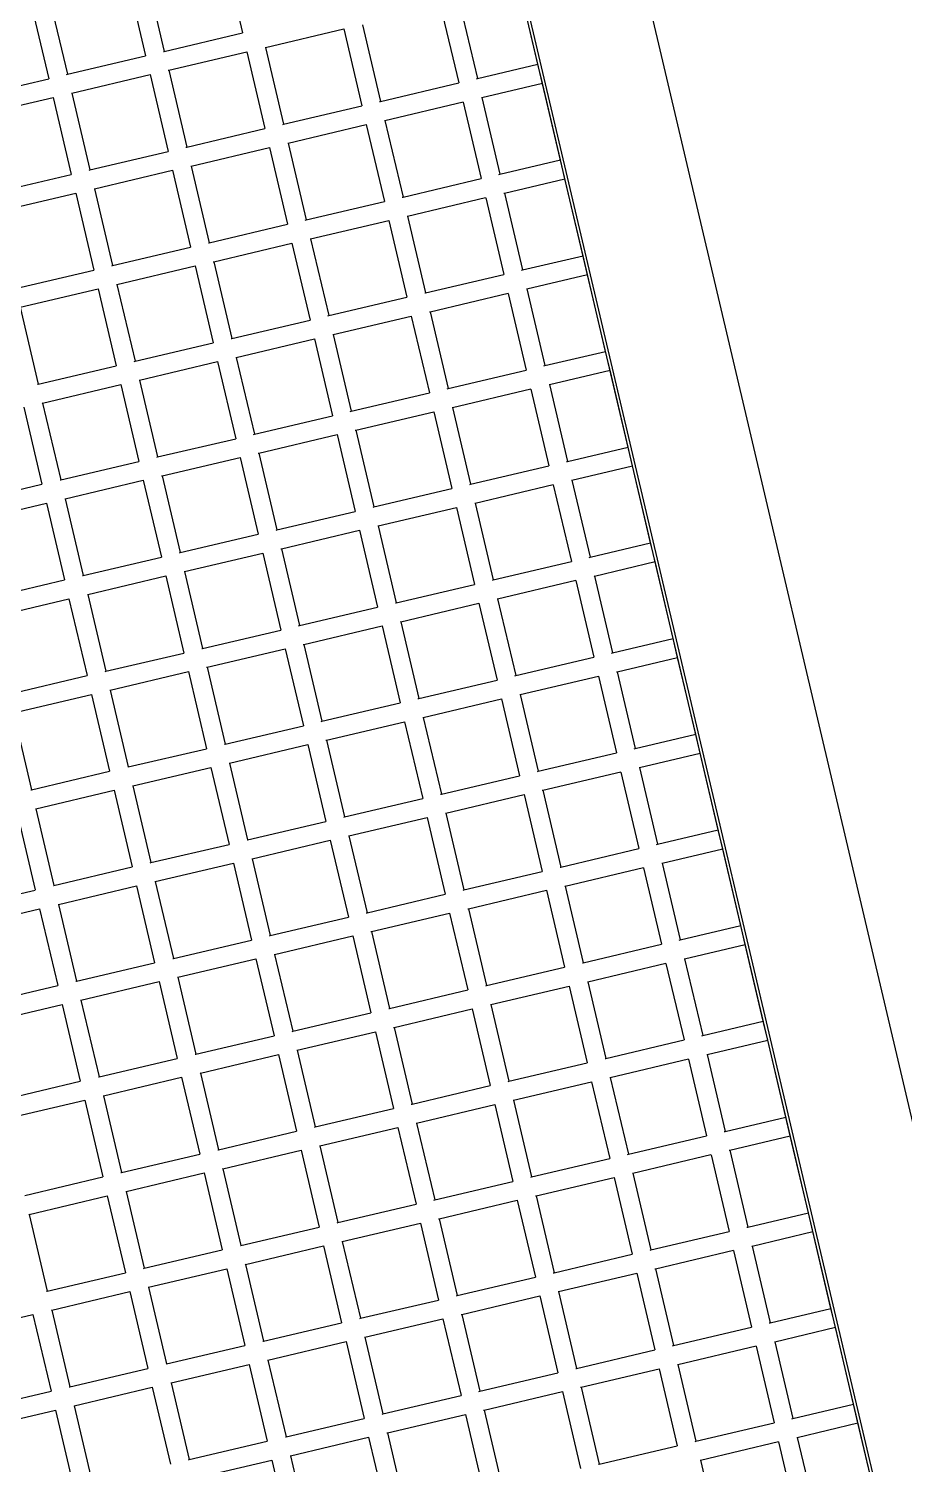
# Model space of a CAD drawing. Header units: inches. Extents: x -1841 to -80, y -100 to 1021.
# Drawn here: x -578.055 to -577.659, y 559.49 to 560.139 of the extents above; entities that cross this region are included whole.
import ezdxf

# ---------------------------------------------------------------- set-up
doc = ezdxf.new("R2010")
doc.units = ezdxf.units.IN
doc.header["$MEASUREMENT"] = 0
doc.layers.add('Edges', color=7, linetype='Continuous')

# ---------------------------------------------------------------- blocks, each defined once
blk = doc.blocks.new('infrared patio heater fr')
at = {"layer": 'Edges'}
for p, q in [((-40, 8.228), (40, 8.228)), ((-40, 6.998), (40, 6.998)), ((38, 6.971), (-38, 6.971)), ((-30.007, 6.971), (-30.821, 6.971)), ((-30.007, 6.329), (-30.007, 6.971)), ((-29.807, 6.971), (-30.007, 6.971)), ((-29.806, 6.329), (-29.807, 6.971)), ((-28.994, 6.971), (-29.807, 6.971)), ((-28.994, 6.329), (-28.994, 6.971)), ((-28.794, 6.971), (-28.994, 6.971)), ((-28.793, 6.329), (-28.794, 6.971)), ((-27.98, 6.971), (-28.794, 6.971)), ((-27.98, 6.329), (-27.98, 6.971)), ((-27.781, 6.971), (-27.98, 6.971)), ((-27.779, 6.329), (-27.781, 6.971)), ((-26.967, 6.971), (-27.781, 6.971)), ((-26.967, 6.329), (-26.967, 6.971)), ((-26.767, 6.971), (-26.967, 6.971)), ((-26.766, 6.329), (-26.767, 6.971)), ((-25.954, 6.971), (-26.767, 6.971)), ((-25.954, 6.329), (-25.954, 6.971)), ((-25.754, 6.971), (-25.954, 6.971)), ((-25.753, 6.329), (-25.754, 6.971)), ((-24.94, 6.971), (-25.754, 6.971)), ((-24.94, 6.329), (-24.94, 6.971)), ((-24.741, 6.971), (-24.94, 6.971)), ((-24.739, 6.329), (-24.741, 6.971)), ((-23.927, 6.971), (-24.741, 6.971)), ((-23.927, 6.329), (-23.927, 6.971)), ((-23.727, 6.971), (-23.927, 6.971)), ((-23.726, 6.329), (-23.727, 6.971)), ((-22.914, 6.971), (-23.727, 6.971)), ((-22.914, 6.329), (-22.914, 6.971)), ((-22.714, 6.971), (-22.914, 6.971)), ((-22.713, 6.329), (-22.714, 6.971)), ((-21.9, 6.971), (-22.714, 6.971)), ((-21.9, 6.329), (-21.9, 6.971)), ((-21.701, 6.971), (-21.9, 6.971)), ((-21.699, 6.329), (-21.701, 6.971)), ((-20.887, 6.971), (-21.701, 6.971)), ((-20.887, 6.329), (-20.887, 6.971)), ((-20.687, 6.971), (-20.887, 6.971)), ((-20.686, 6.329), (-20.687, 6.971)), ((-19.874, 6.971), (-20.687, 6.971)), ((-19.874, 6.329), (-19.874, 6.971)), ((-19.674, 6.971), (-19.874, 6.971)), ((-19.673, 6.329), (-19.674, 6.971)), ((-18.86, 6.971), (-19.674, 6.971)), ((-18.86, 6.329), (-18.86, 6.971)), ((-18.661, 6.971), (-18.86, 6.971)), ((-18.659, 6.329), (-18.661, 6.971)), ((-17.847, 6.971), (-18.661, 6.971)), ((-17.847, 6.329), (-17.847, 6.971)), ((-17.647, 6.971), (-17.847, 6.971)), ((-17.646, 6.329), (-17.647, 6.971)), ((-16.834, 6.971), (-17.647, 6.971)), ((-16.834, 6.329), (-16.834, 6.971)), ((-16.634, 6.971), (-16.834, 6.971)), ((-16.633, 6.329), (-16.634, 6.971)), ((-15.82, 6.971), (-16.634, 6.971)), ((-15.82, 6.329), (-15.82, 6.971)), ((-15.621, 6.971), (-15.82, 6.971)), ((-15.619, 6.329), (-15.621, 6.971)), ((-14.807, 6.971), (-15.621, 6.971)), ((-30.819, 6.329), (-30.007, 6.329)), ((-30.007, 6.318), (-30.007, 6.329)), ((-29.807, 6.325), (-29.806, 6.329)), ((-29.806, 6.329), (-28.994, 6.329)), ((-28.994, 6.318), (-28.994, 6.329)), ((-28.794, 6.325), (-28.793, 6.329)), ((-28.793, 6.329), (-27.98, 6.329)), ((-27.98, 6.318), (-27.98, 6.329)), ((-27.781, 6.325), (-27.779, 6.329)), ((-27.779, 6.329), (-26.967, 6.329)), ((-26.967, 6.318), (-26.967, 6.329)), ((-26.767, 6.325), (-26.766, 6.329)), ((-26.766, 6.329), (-25.954, 6.329)), ((-25.954, 6.318), (-25.954, 6.329)), ((-25.754, 6.325), (-25.753, 6.329)), ((-25.753, 6.329), (-24.94, 6.329)), ((-24.94, 6.318), (-24.94, 6.329)), ((-24.741, 6.325), (-24.739, 6.329)), ((-24.739, 6.329), (-23.927, 6.329)), ((-23.927, 6.318), (-23.927, 6.329)), ((-23.727, 6.325), (-23.726, 6.329)), ((-23.726, 6.329), (-22.914, 6.329)), ((-22.914, 6.318), (-22.914, 6.329)), ((-22.714, 6.325), (-22.713, 6.329)), ((-22.713, 6.329), (-21.9, 6.329)), ((-21.9, 6.318), (-21.9, 6.329)), ((-21.701, 6.325), (-21.699, 6.329)), ((-21.699, 6.329), (-20.887, 6.329)), ((-20.887, 6.318), (-20.887, 6.329)), ((-20.687, 6.325), (-20.686, 6.329)), ((-20.686, 6.329), (-19.874, 6.329)), ((-19.874, 6.318), (-19.874, 6.329)), ((-19.674, 6.325), (-19.673, 6.329)), ((-19.673, 6.329), (-18.86, 6.329)), ((-18.86, 6.318), (-18.86, 6.329)), ((-18.661, 6.325), (-18.659, 6.329)), ((-18.659, 6.329), (-17.847, 6.329)), ((-17.847, 6.318), (-17.847, 6.329)), ((-17.647, 6.325), (-17.646, 6.329)), ((-17.646, 6.329), (-16.834, 6.329)), ((-16.834, 6.318), (-16.834, 6.329)), ((-16.634, 6.325), (-16.633, 6.329)), ((-16.633, 6.329), (-15.82, 6.329)), ((-15.82, 6.318), (-15.82, 6.329)), ((-15.621, 6.325), (-15.619, 6.329)), ((-15.619, 6.329), (-14.807, 6.329)), ((-30.818, 6.131), (-30.007, 6.131)), ((-30.007, 5.303), (-30.007, 6.131)), ((-29.806, 5.303), (-29.808, 6.131)), ((-29.805, 6.131), (-28.994, 6.131)), ((-28.994, 5.303), (-28.994, 6.131)), ((-28.793, 5.303), (-28.794, 6.131)), ((-28.791, 6.131), (-27.98, 6.131)), ((-27.98, 5.303), (-27.98, 6.131)), ((-27.779, 5.303), (-27.781, 6.131)), ((-27.778, 6.131), (-26.967, 6.131)), ((-26.967, 5.303), (-26.967, 6.131)), ((-26.766, 5.303), (-26.767, 6.131)), ((-26.765, 6.131), (-25.954, 6.131)), ((-25.954, 5.303), (-25.954, 6.131)), ((-25.753, 5.303), (-25.755, 6.131)), ((-25.751, 6.131), (-24.94, 6.131)), ((-24.94, 5.303), (-24.94, 6.131)), ((-24.739, 5.303), (-24.742, 6.131)), ((-24.738, 6.131), (-23.927, 6.131)), ((-23.927, 5.303), (-23.927, 6.131)), ((-23.726, 5.303), (-23.727, 6.131)), ((-23.725, 6.131), (-22.914, 6.131)), ((-22.914, 5.303), (-22.914, 6.131)), ((-22.713, 5.303), (-22.714, 6.131)), ((-22.711, 6.131), (-21.9, 6.131)), ((-21.9, 5.303), (-21.9, 6.131)), ((-21.699, 5.303), (-21.701, 6.131)), ((-21.698, 6.131), (-20.887, 6.131)), ((-20.887, 5.303), (-20.887, 6.131)), ((-20.686, 5.303), (-20.688, 6.131)), ((-20.685, 6.131), (-19.874, 6.131)), ((-19.874, 5.303), (-19.874, 6.131)), ((-19.673, 5.303), (-19.674, 6.131)), ((-19.671, 6.131), (-18.86, 6.131)), ((-18.86, 5.303), (-18.86, 6.131)), ((-18.659, 5.303), (-18.661, 6.131)), ((-18.658, 6.131), (-17.847, 6.131)), ((-17.847, 5.303), (-17.847, 6.131)), ((-17.646, 5.303), (-17.647, 6.131)), ((-17.645, 6.131), (-16.834, 6.131)), ((-16.834, 5.303), (-16.834, 6.131)), ((-16.633, 5.303), (-16.634, 6.131)), ((-16.631, 6.131), (-15.82, 6.131)), ((-15.82, 5.303), (-15.82, 6.131)), ((-15.619, 5.303), (-15.621, 6.131)), ((-15.618, 6.131), (-14.807, 6.131)), ((-30.819, 5.303), (-30.007, 5.303)), ((-30.007, 5.293), (-30.007, 5.303)), ((-29.807, 5.299), (-29.806, 5.303)), ((-29.806, 5.303), (-28.994, 5.303)), ((-28.994, 5.295), (-28.994, 5.303)), ((-28.794, 5.299), (-28.793, 5.303)), ((-28.793, 5.303), (-27.98, 5.303)), ((-27.98, 5.295), (-27.98, 5.303)), ((-27.781, 5.299), (-27.779, 5.303)), ((-27.779, 5.303), (-26.967, 5.303)), ((-26.967, 5.293), (-26.967, 5.303)), ((-26.767, 5.299), (-26.766, 5.303)), ((-26.766, 5.303), (-25.954, 5.303)), ((-25.954, 5.295), (-25.954, 5.303)), ((-25.754, 5.299), (-25.753, 5.303)), ((-25.753, 5.303), (-24.94, 5.303)), ((-24.94, 5.295), (-24.94, 5.303)), ((-24.741, 5.299), (-24.739, 5.303)), ((-24.739, 5.303), (-23.927, 5.303)), ((-23.927, 5.295), (-23.927, 5.303)), ((-23.727, 5.299), (-23.726, 5.303)), ((-23.726, 5.303), (-22.914, 5.303)), ((-22.914, 5.295), (-22.914, 5.303)), ((-22.714, 5.299), (-22.713, 5.303)), ((-22.713, 5.303), (-21.9, 5.303)), ((-21.9, 5.295), (-21.9, 5.303)), ((-21.701, 5.299), (-21.699, 5.303)), ((-21.699, 5.303), (-20.887, 5.303)), ((-20.887, 5.293), (-20.887, 5.303)), ((-20.687, 5.299), (-20.686, 5.303)), ((-20.686, 5.303), (-19.874, 5.303)), ((-19.874, 5.295), (-19.874, 5.303)), ((-19.674, 5.299), (-19.673, 5.303)), ((-19.673, 5.303), (-18.86, 5.303)), ((-18.86, 5.295), (-18.86, 5.303)), ((-18.661, 5.299), (-18.659, 5.303)), ((-18.659, 5.303), (-17.847, 5.303)), ((-17.847, 5.295), (-17.847, 5.303)), ((-17.647, 5.299), (-17.646, 5.303)), ((-17.646, 5.303), (-16.834, 5.303)), ((-16.834, 5.293), (-16.834, 5.303)), ((-16.634, 5.299), (-16.633, 5.303)), ((-16.633, 5.303), (-15.82, 5.303)), ((-15.82, 5.293), (-15.82, 5.303)), ((-15.621, 5.299), (-15.619, 5.303)), ((-15.619, 5.303), (-14.807, 5.303)), ((-30.822, 5.105), (-30.007, 5.105)), ((-30.819, 4.277), (-30.822, 5.105)), ((-30.007, 4.277), (-30.007, 5.105)), ((-29.808, 5.105), (-28.994, 5.105)), ((-29.806, 4.277), (-29.808, 5.105)), ((-28.994, 4.277), (-28.994, 5.105)), ((-28.794, 5.105), (-27.98, 5.105)), ((-28.793, 4.277), (-28.794, 5.105)), ((-27.98, 4.277), (-27.98, 5.105)), ((-27.781, 5.105), (-26.967, 5.105)), ((-27.779, 4.277), (-27.781, 5.105)), ((-26.967, 4.277), (-26.967, 5.105)), ((-26.767, 5.105), (-25.954, 5.105)), ((-26.766, 4.277), (-26.767, 5.105)), ((-25.954, 4.277), (-25.954, 5.105)), ((-25.755, 5.105), (-24.94, 5.105)), ((-25.753, 4.277), (-25.755, 5.105)), ((-24.94, 4.277), (-24.94, 5.105)), ((-24.742, 5.105), (-23.927, 5.105)), ((-24.739, 4.277), (-24.742, 5.105)), ((-23.927, 4.277), (-23.927, 5.105)), ((-23.727, 5.105), (-22.914, 5.105)), ((-23.726, 4.277), (-23.727, 5.105)), ((-22.914, 4.277), (-22.914, 5.105)), ((-22.714, 5.105), (-21.9, 5.105)), ((-22.713, 4.277), (-22.714, 5.105)), ((-21.9, 4.277), (-21.9, 5.105)), ((-21.701, 5.105), (-20.887, 5.105)), ((-21.699, 4.277), (-21.701, 5.105)), ((-20.887, 4.277), (-20.887, 5.105)), ((-20.687, 5.105), (-19.874, 5.105)), ((-20.686, 4.277), (-20.687, 5.105)), ((-19.874, 4.277), (-19.874, 5.105)), ((-19.674, 5.105), (-18.86, 5.105)), ((-19.673, 4.277), (-19.674, 5.105)), ((-18.86, 4.277), (-18.86, 5.105)), ((-18.661, 5.105), (-17.847, 5.105)), ((-18.659, 4.277), (-18.661, 5.105)), ((-17.847, 4.277), (-17.847, 5.105)), ((-17.647, 5.105), (-16.834, 5.105)), ((-17.646, 4.277), (-17.647, 5.105)), ((-16.834, 4.277), (-16.834, 5.105)), ((-16.634, 5.105), (-15.82, 5.105)), ((-16.633, 4.277), (-16.634, 5.105)), ((-15.82, 4.277), (-15.82, 5.105)), ((-30.821, 4.273), (-30.819, 4.277)), ((-30.819, 4.277), (-30.007, 4.277)), ((-30.007, 4.269), (-30.007, 4.277)), ((-29.807, 4.273), (-29.806, 4.277)), ((-29.806, 4.277), (-28.994, 4.277)), ((-28.994, 4.267), (-28.994, 4.277)), ((-28.794, 4.273), (-28.793, 4.277)), ((-28.793, 4.277), (-27.98, 4.277)), ((-27.98, 4.267), (-27.98, 4.277)), ((-27.781, 4.273), (-27.779, 4.277)), ((-27.779, 4.277), (-26.967, 4.277)), ((-26.967, 4.267), (-26.967, 4.277)), ((-26.767, 4.273), (-26.766, 4.277)), ((-26.766, 4.277), (-25.954, 4.277)), ((-25.954, 4.269), (-25.954, 4.277)), ((-25.754, 4.273), (-25.753, 4.277)), ((-25.753, 4.277), (-24.94, 4.277)), ((-24.94, 4.269), (-24.94, 4.277)), ((-24.741, 4.273), (-24.739, 4.277)), ((-24.739, 4.277), (-23.927, 4.277)), ((-23.927, 4.267), (-23.927, 4.277)), ((-23.727, 4.273), (-23.726, 4.277)), ((-23.726, 4.277), (-22.914, 4.277)), ((-22.914, 4.269), (-22.914, 4.277)), ((-22.714, 4.273), (-22.713, 4.277)), ((-22.713, 4.277), (-21.9, 4.277)), ((-21.9, 4.269), (-21.9, 4.277)), ((-21.701, 4.273), (-21.699, 4.277)), ((-21.699, 4.277), (-20.887, 4.277)), ((-20.887, 4.269), (-20.887, 4.277)), ((-20.687, 4.273), (-20.686, 4.277)), ((-20.686, 4.277), (-19.874, 4.277)), ((-19.874, 4.269), (-19.874, 4.277)), ((-19.674, 4.273), (-19.673, 4.277)), ((-19.673, 4.277), (-18.86, 4.277)), ((-18.86, 4.269), (-18.86, 4.277)), ((-18.661, 4.273), (-18.659, 4.277)), ((-18.659, 4.277), (-17.847, 4.277)), ((-17.847, 4.267), (-17.847, 4.277)), ((-17.647, 4.273), (-17.646, 4.277)), ((-17.646, 4.277), (-16.834, 4.277)), ((-16.834, 4.269), (-16.834, 4.277)), ((-16.634, 4.273), (-16.633, 4.277)), ((-16.633, 4.277), (-15.82, 4.277)), ((-15.82, 4.269), (-15.82, 4.277)), ((-31.834, 4.079), (-31.02, 4.079)), ((-31.02, 3.251), (-31.02, 4.079)), ((-30.82, 4.079), (-30.007, 4.079)), ((-30.82, 3.251), (-30.82, 4.079)), ((-30.007, 3.251), (-30.007, 4.079)), ((-29.807, 4.079), (-28.994, 4.079)), ((-29.806, 3.251), (-29.807, 4.079)), ((-28.994, 3.251), (-28.994, 4.079)), ((-28.794, 4.079), (-27.98, 4.079)), ((-28.793, 3.251), (-28.794, 4.079)), ((-27.98, 3.251), (-27.98, 4.079)), ((-27.781, 4.079), (-26.967, 4.079)), ((-27.78, 3.251), (-27.781, 4.079)), ((-26.967, 3.251), (-26.967, 4.079)), ((-26.767, 4.079), (-25.954, 4.079)), ((-26.766, 3.251), (-26.767, 4.079)), ((-25.954, 3.251), (-25.954, 4.079)), ((-25.754, 4.079), (-24.94, 4.079)), ((-25.753, 3.251), (-25.754, 4.079)), ((-24.94, 3.251), (-24.94, 4.079)), ((-24.741, 4.079), (-23.927, 4.079)), ((-24.74, 3.251), (-24.741, 4.079)), ((-23.927, 3.251), (-23.927, 4.079)), ((-23.727, 4.079), (-22.914, 4.079)), ((-23.726, 3.251), (-23.727, 4.079)), ((-22.914, 3.251), (-22.914, 4.079)), ((-22.714, 4.079), (-21.9, 4.079)), ((-22.713, 3.251), (-22.714, 4.079)), ((-21.9, 3.251), (-21.9, 4.079)), ((-21.701, 4.079), (-20.887, 4.079)), ((-21.7, 3.251), (-21.701, 4.079)), ((-20.887, 3.251), (-20.887, 4.079)), ((-20.687, 4.079), (-19.874, 4.079)), ((-20.686, 3.251), (-20.687, 4.079)), ((-19.874, 3.251), (-19.874, 4.079)), ((-19.674, 4.079), (-18.86, 4.079)), ((-19.673, 3.251), (-19.674, 4.079)), ((-18.86, 3.251), (-18.86, 4.079)), ((-18.661, 4.079), (-17.847, 4.079)), ((-18.66, 3.251), (-18.661, 4.079)), ((-17.847, 3.251), (-17.847, 4.079)), ((-17.647, 4.079), (-16.834, 4.079)), ((-17.646, 3.251), (-17.647, 4.079)), ((-16.834, 3.251), (-16.834, 4.079)), ((-16.634, 4.079), (-15.82, 4.079)), ((-16.633, 3.251), (-16.634, 4.079)), ((-31.833, 3.251), (-31.02, 3.251)), ((-31.02, 3.242), (-31.02, 3.251)), ((-30.821, 3.245), (-30.82, 3.251)), ((-30.82, 3.251), (-30.007, 3.251)), ((-30.007, 3.242), (-30.007, 3.251)), ((-29.807, 3.245), (-29.806, 3.251)), ((-29.806, 3.251), (-28.994, 3.251)), ((-28.994, 3.242), (-28.994, 3.251)), ((-28.794, 3.245), (-28.793, 3.251)), ((-28.793, 3.251), (-27.98, 3.251)), ((-27.98, 3.242), (-27.98, 3.251)), ((-27.781, 3.245), (-27.78, 3.251)), ((-27.78, 3.251), (-26.967, 3.251)), ((-26.967, 3.242), (-26.967, 3.251)), ((-26.767, 3.245), (-26.766, 3.251)), ((-26.766, 3.251), (-25.954, 3.251)), ((-25.954, 3.242), (-25.954, 3.251)), ((-25.754, 3.245), (-25.753, 3.251)), ((-25.753, 3.251), (-24.94, 3.251)), ((-24.94, 3.242), (-24.94, 3.251)), ((-24.741, 3.245), (-24.74, 3.251)), ((-24.74, 3.251), (-23.927, 3.251)), ((-23.927, 3.242), (-23.927, 3.251)), ((-23.727, 3.245), (-23.726, 3.251)), ((-23.726, 3.251), (-22.914, 3.251)), ((-22.914, 3.242), (-22.914, 3.251)), ((-22.714, 3.245), (-22.713, 3.251)), ((-22.713, 3.251), (-21.9, 3.251)), ((-21.9, 3.242), (-21.9, 3.251)), ((-21.701, 3.245), (-21.7, 3.251)), ((-21.7, 3.251), (-20.887, 3.251)), ((-20.887, 3.242), (-20.887, 3.251)), ((-20.687, 3.245), (-20.686, 3.251)), ((-20.686, 3.251), (-19.874, 3.251)), ((-19.874, 3.242), (-19.874, 3.251)), ((-19.674, 3.245), (-19.673, 3.251)), ((-19.673, 3.251), (-18.86, 3.251)), ((-18.86, 3.242), (-18.86, 3.251)), ((-18.661, 3.245), (-18.66, 3.251)), ((-18.66, 3.251), (-17.847, 3.251)), ((-17.847, 3.242), (-17.847, 3.251)), ((-17.647, 3.245), (-17.646, 3.251)), ((-17.646, 3.251), (-16.834, 3.251)), ((-16.834, 3.242), (-16.834, 3.251)), ((-16.634, 3.245), (-16.633, 3.251)), ((-16.633, 3.251), (-15.82, 3.251)), ((-31.834, 3.053), (-31.019, 3.053)), ((-31.02, 2.225), (-31.019, 3.053)), ((-30.82, 3.053), (-30.005, 3.053)), ((-30.82, 2.225), (-30.82, 3.053)), ((-30.007, 2.225), (-30.005, 3.053)), ((-29.807, 3.053), (-28.994, 3.053)), ((-29.806, 2.225), (-29.807, 3.053)), ((-28.994, 2.225), (-28.994, 3.053)), ((-28.794, 3.053), (-27.98, 3.053)), ((-28.793, 2.225), (-28.794, 3.053)), ((-27.98, 2.225), (-27.98, 3.053)), ((-27.781, 3.053), (-26.965, 3.053)), ((-27.78, 2.225), (-27.781, 3.053)), ((-26.967, 2.225), (-26.965, 3.053)), ((-26.767, 3.053), (-25.954, 3.053)), ((-26.766, 2.225), (-26.767, 3.053)), ((-25.954, 2.225), (-25.954, 3.053)), ((-25.754, 3.053), (-24.939, 3.053)), ((-25.753, 2.225), (-25.754, 3.053)), ((-24.94, 2.225), (-24.939, 3.053)), ((-24.741, 3.053), (-23.925, 3.053)), ((-24.74, 2.225), (-24.741, 3.053)), ((-23.927, 2.225), (-23.925, 3.053)), ((-23.727, 3.053), (-22.914, 3.053)), ((-23.726, 2.225), (-23.727, 3.053)), ((-22.914, 2.225), (-22.914, 3.053)), ((-22.714, 3.053), (-21.9, 3.053)), ((-22.713, 2.225), (-22.714, 3.053)), ((-21.9, 2.225), (-21.9, 3.053)), ((-21.701, 3.053), (-20.885, 3.053)), ((-21.7, 2.225), (-21.701, 3.053)), ((-20.887, 2.225), (-20.885, 3.053)), ((-20.687, 3.053), (-19.872, 3.053)), ((-20.686, 2.225), (-20.687, 3.053)), ((-19.874, 2.225), (-19.872, 3.053)), ((-19.674, 3.053), (-18.859, 3.053)), ((-19.673, 2.225), (-19.674, 3.053)), ((-18.86, 2.225), (-18.859, 3.053)), ((-18.661, 3.053), (-17.845, 3.053)), ((-18.66, 2.225), (-18.661, 3.053)), ((-17.847, 2.225), (-17.845, 3.053)), ((-17.647, 3.053), (-16.834, 3.053)), ((-17.646, 2.225), (-17.647, 3.053)), ((-16.834, 2.225), (-16.834, 3.053)), ((-16.634, 3.053), (-15.82, 3.053)), ((-16.633, 2.225), (-16.634, 3.053)), ((-31.833, 2.225), (-31.02, 2.225)), ((-31.02, 2.217), (-31.02, 2.225)), ((-30.821, 2.221), (-30.82, 2.225)), ((-30.82, 2.225), (-30.007, 2.225)), ((-30.007, 2.217), (-30.007, 2.225)), ((-29.807, 2.221), (-29.806, 2.225)), ((-29.806, 2.225), (-28.994, 2.225)), ((-28.994, 2.217), (-28.994, 2.225)), ((-28.794, 2.221), (-28.793, 2.225)), ((-28.793, 2.225), (-27.98, 2.225)), ((-27.98, 2.217), (-27.98, 2.225)), ((-27.781, 2.221), (-27.78, 2.225)), ((-27.78, 2.225), (-26.967, 2.225)), ((-26.967, 2.217), (-26.967, 2.225)), ((-26.767, 2.221), (-26.766, 2.225)), ((-26.766, 2.225), (-25.954, 2.225)), ((-25.954, 2.218), (-25.954, 2.225)), ((-25.754, 2.221), (-25.753, 2.225)), ((-25.753, 2.225), (-24.94, 2.225)), ((-24.94, 2.218), (-24.94, 2.225)), ((-24.741, 2.221), (-24.74, 2.225)), ((-24.74, 2.225), (-23.927, 2.225)), ((-23.927, 2.218), (-23.927, 2.225)), ((-23.727, 2.221), (-23.726, 2.225)), ((-23.726, 2.225), (-22.914, 2.225)), ((-22.914, 2.218), (-22.914, 2.225)), ((-22.714, 2.221), (-22.713, 2.225)), ((-22.713, 2.225), (-21.9, 2.225)), ((-21.9, 2.218), (-21.9, 2.225)), ((-21.701, 2.221), (-21.7, 2.225)), ((-21.7, 2.225), (-20.887, 2.225)), ((-20.887, 2.218), (-20.887, 2.225)), ((-20.687, 2.221), (-20.686, 2.225)), ((-20.686, 2.225), (-19.874, 2.225)), ((-19.874, 2.218), (-19.874, 2.225)), ((-19.674, 2.221), (-19.673, 2.225)), ((-19.673, 2.225), (-18.86, 2.225)), ((-18.86, 2.217), (-18.86, 2.225)), ((-18.661, 2.221), (-18.66, 2.225)), ((-18.66, 2.225), (-17.847, 2.225)), ((-17.847, 2.218), (-17.847, 2.225)), ((-17.647, 2.221), (-17.646, 2.225)), ((-17.646, 2.225), (-16.834, 2.225)), ((-16.834, 2.218), (-16.834, 2.225)), ((-16.634, 2.221), (-16.633, 2.225)), ((-16.633, 2.225), (-15.82, 2.225)), ((-31.834, 2.027), (-31.018, 2.027)), ((-31.02, 1.199), (-31.018, 2.027)), ((-30.82, 2.027), (-30.005, 2.027)), ((-30.82, 1.199), (-30.82, 2.027)), ((-30.007, 1.199), (-30.005, 2.027)), ((-29.807, 2.027), (-28.992, 2.027)), ((-29.806, 1.199), (-29.807, 2.027)), ((-28.994, 1.199), (-28.992, 2.027)), ((-28.794, 2.027), (-27.98, 2.027)), ((-28.793, 1.199), (-28.794, 2.027)), ((-27.98, 1.199), (-27.98, 2.027)), ((-27.781, 2.027), (-26.965, 2.027)), ((-27.78, 1.199), (-27.781, 2.027)), ((-26.967, 1.199), (-26.965, 2.027)), ((-26.767, 2.027), (-25.952, 2.027)), ((-26.766, 1.199), (-26.767, 2.027)), ((-25.954, 1.199), (-25.952, 2.027)), ((-25.754, 2.027), (-24.938, 2.027)), ((-25.753, 1.199), (-25.754, 2.027)), ((-24.94, 1.199), (-24.938, 2.027)), ((-24.741, 2.027), (-23.925, 2.027)), ((-24.74, 1.199), (-24.741, 2.027)), ((-23.927, 1.199), (-23.925, 2.027)), ((-23.727, 2.027), (-22.912, 2.027)), ((-23.726, 1.199), (-23.727, 2.027)), ((-22.914, 1.199), (-22.912, 2.027)), ((-22.714, 2.027), (-21.898, 2.027)), ((-22.713, 1.199), (-22.714, 2.027)), ((-21.9, 1.199), (-21.898, 2.027)), ((-21.701, 2.027), (-20.885, 2.027)), ((-21.7, 1.199), (-21.701, 2.027)), ((-20.887, 1.199), (-20.885, 2.027)), ((-20.687, 2.027), (-19.874, 2.027)), ((-20.686, 1.199), (-20.687, 2.027)), ((-19.874, 1.199), (-19.874, 2.027)), ((-19.674, 2.027), (-18.86, 2.027)), ((-19.673, 1.199), (-19.674, 2.027)), ((-18.86, 1.199), (-18.86, 2.027)), ((-18.661, 2.027), (-17.847, 2.027)), ((-18.66, 1.199), (-18.661, 2.027)), ((-17.847, 1.199), (-17.847, 2.027)), ((-17.647, 2.027), (-16.834, 2.027)), ((-17.646, 1.199), (-17.647, 2.027)), ((-16.834, 1.199), (-16.834, 2.027)), ((-16.634, 2.027), (-15.818, 2.027)), ((-16.633, 1.199), (-16.634, 2.027)), ((-28.793, 1.199), (-27.98, 1.199)), ((-27.98, 1.193), (-27.98, 1.199)), ((-27.781, 1.196), (-27.78, 1.199)), ((-27.78, 1.199), (-26.967, 1.199)), ((-26.967, 1.193), (-26.967, 1.199)), ((-26.767, 1.196), (-26.766, 1.199)), ((-26.766, 1.199), (-25.954, 1.199)), ((-25.954, 1.193), (-25.954, 1.199)), ((-25.754, 1.196), (-25.753, 1.199)), ((-25.753, 1.199), (-24.94, 1.199)), ((-24.94, 1.193), (-24.94, 1.199)), ((-24.741, 1.196), (-24.74, 1.199)), ((-24.74, 1.199), (-23.927, 1.199)), ((-23.927, 1.193), (-23.927, 1.199)), ((-23.727, 1.196), (-23.726, 1.199)), ((-23.726, 1.199), (-22.914, 1.199)), ((-22.914, 1.193), (-22.914, 1.199)), ((-22.714, 1.196), (-22.713, 1.199)), ((-22.713, 1.199), (-21.9, 1.199)), ((-21.9, 1.193), (-21.9, 1.199)), ((-21.701, 1.196), (-21.7, 1.199)), ((-21.7, 1.199), (-20.887, 1.199)), ((-20.887, 1.193), (-20.887, 1.199)), ((-20.687, 1.196), (-20.686, 1.199)), ((-20.686, 1.199), (-19.874, 1.199)), ((-19.874, 1.193), (-19.874, 1.199)), ((-19.674, 1.196), (-19.673, 1.199)), ((-19.673, 1.199), (-18.86, 1.199)), ((-18.86, 1.193), (-18.86, 1.199)), ((-18.661, 1.196), (-18.66, 1.199)), ((-18.66, 1.199), (-17.847, 1.199)), ((-17.847, 1.193), (-17.847, 1.199)), ((-17.647, 1.196), (-17.646, 1.199)), ((-17.646, 1.199), (-16.834, 1.199)), ((-16.834, 1.193), (-16.834, 1.199)), ((-16.634, 1.196), (-16.633, 1.199)), ((-16.633, 1.199), (-15.82, 1.199)), ((-27.781, 1.001), (-26.967, 1.001)), ((-26.967, 0.173), (-26.967, 1.001)), ((-26.767, 1.001), (-25.954, 1.001)), ((-26.766, 0.173), (-26.767, 1.001)), ((-25.954, 0.173), (-25.954, 1.001)), ((-25.754, 1.001), (-24.94, 1.001)), ((-25.753, 0.173), (-25.754, 1.001)), ((-24.94, 0.173), (-24.94, 1.001)), ((-24.741, 1.001), (-23.927, 1.001)), ((-24.74, 0.173), (-24.741, 1.001)), ((-23.927, 0.173), (-23.927, 1.001)), ((-23.727, 1.001), (-22.914, 1.001)), ((-23.726, 0.173), (-23.727, 1.001)), ((-22.914, 0.173), (-22.914, 1.001)), ((-22.714, 1.001), (-21.9, 1.001)), ((-22.713, 0.173), (-22.714, 1.001)), ((-21.9, 0.173), (-21.9, 1.001)), ((-21.701, 1.001), (-20.887, 1.001)), ((-21.7, 0.173), (-21.701, 1.001)), ((-20.887, 0.173), (-20.887, 1.001)), ((-20.687, 1.001), (-19.874, 1.001)), ((-20.686, 0.173), (-20.687, 1.001)), ((-19.874, 0.173), (-19.874, 1.001)), ((-19.674, 1.001), (-18.86, 1.001)), ((-19.673, 0.173), (-19.674, 1.001)), ((-18.86, 0.173), (-18.86, 1.001)), ((-18.661, 1.001), (-17.847, 1.001)), ((-18.66, 0.173), (-18.661, 1.001)), ((-17.847, 0.173), (-17.847, 1.001)), ((-17.647, 1.001), (-16.834, 1.001)), ((-17.646, 0.173), (-17.647, 1.001)), ((-16.834, 0.173), (-16.834, 1.001)), ((-16.634, 1.001), (-15.818, 1.001)), ((-16.633, 0.173), (-16.634, 1.001)), ((-24.74, 0.173), (-23.927, 0.173)), ((-23.927, 0.167), (-23.927, 0.173)), ((-23.727, 0.17), (-23.726, 0.173)), ((-23.726, 0.173), (-22.914, 0.173)), ((-22.914, 0.167), (-22.914, 0.173)), ((-22.714, 0.17), (-22.713, 0.173)), ((-22.713, 0.173), (-21.9, 0.173)), ((-21.9, 0.167), (-21.9, 0.173)), ((-21.701, 0.17), (-21.7, 0.173)), ((-21.7, 0.173), (-20.887, 0.173)), ((-20.887, 0.167), (-20.887, 0.173)), ((-20.687, 0.17), (-20.686, 0.173)), ((-20.686, 0.173), (-19.874, 0.173)), ((-19.874, 0.167), (-19.874, 0.173)), ((-19.674, 0.17), (-19.673, 0.173)), ((-19.673, 0.173), (-18.86, 0.173)), ((-18.86, 0.167), (-18.86, 0.173)), ((-18.661, 0.17), (-18.66, 0.173)), ((-18.66, 0.173), (-17.847, 0.173)), ((-17.847, 0.167), (-17.847, 0.173)), ((-17.647, 0.17), (-17.646, 0.173)), ((-17.646, 0.173), (-16.834, 0.173)), ((-16.834, 0.167), (-16.834, 0.173)), ((-23.727, -0.026), (-22.914, -0.026)), ((-22.914, -0.853), (-22.911, -0.025)), ((-22.714, -0.026), (-21.9, -0.025)), ((-22.712, -0.853), (-22.714, -0.026)), ((-21.9, -0.853), (-21.9, -0.025)), ((-21.701, -0.026), (-20.887, -0.025)), ((-21.699, -0.853), (-21.701, -0.026)), ((-20.887, -0.853), (-20.887, -0.025)), ((-20.687, -0.026), (-19.874, -0.025)), ((-20.686, -0.853), (-20.687, -0.026)), ((-19.874, -0.853), (-19.874, -0.025)), ((-19.674, -0.026), (-18.86, -0.025)), ((-19.672, -0.853), (-19.674, -0.026)), ((-18.86, -0.853), (-18.86, -0.025)), ((-18.661, -0.026), (-17.847, -0.026)), ((-18.659, -0.853), (-18.661, -0.026)), ((-17.847, -0.853), (-17.844, -0.025)), ((-17.647, -0.026), (-16.834, -0.026)), ((-17.646, -0.853), (-17.647, -0.026)), ((-19.674, -0.855), (-19.672, -0.853)), ((-19.672, -0.853), (-18.86, -0.853)), ((-18.86, -0.859), (-18.86, -0.853)), ((-18.661, -0.855), (-18.659, -0.853)), ((-18.659, -0.853), (-17.847, -0.853)), ((-17.847, -0.859), (-17.847, -0.853)), ((-17.647, -0.855), (-17.646, -0.853)), ((-17.646, -0.853), (-16.834, -0.853)), ((-18.661, -1.052), (-17.847, -1.051)), ((-18.661, -1.881), (-18.661, -1.052)), ((-17.847, -1.879), (-17.847, -1.051)), ((-17.647, -1.052), (-16.834, -1.051)), ((-17.647, -1.881), (-17.647, -1.052))]:
    blk.add_line(p, q, dxfattribs=at)

msp = doc.modelspace()

# ---------------------------------------------------------------- block references
at = {"color": 7, "lineweight": 25, "xscale": 0.04390327370764166, "yscale": 0.04390327370764166, "zscale": 0.04390327370764166, "rotation": 283.2542352373832}
msp.add_blockref('infrared patio heater fr', (-577.82058, 558.77082), dxfattribs=at)

doc.saveas('drawing.dxf')
